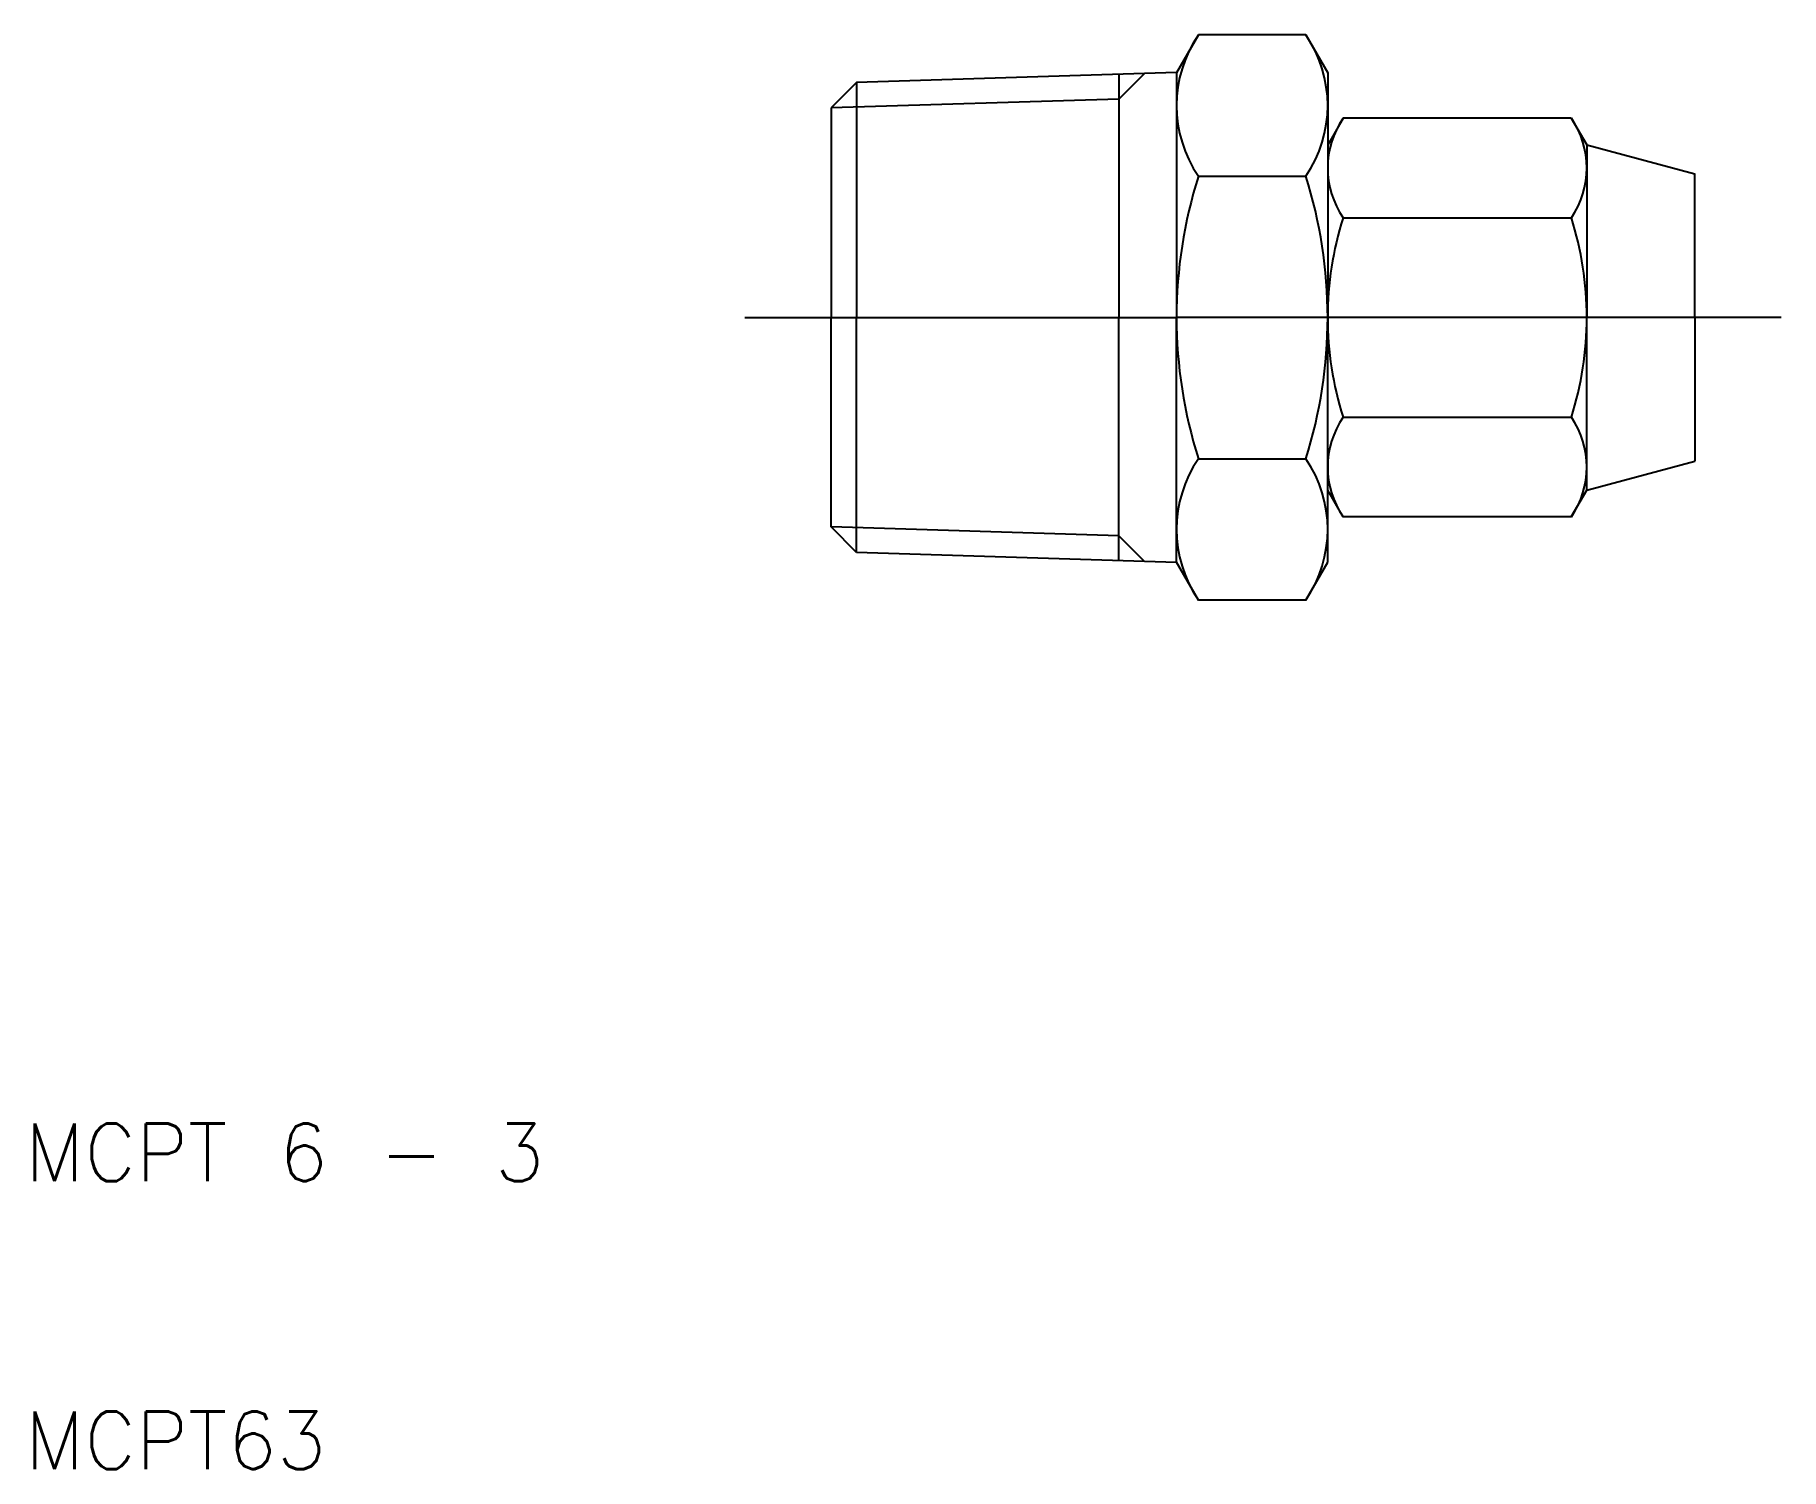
# Model space of a CAD drawing. Extents: x 10.3 to 71, y 10 to 59.8.
import ezdxf

# ---------------------------------------------------------------- set-up
doc = ezdxf.new("R2010")
doc.units = 0
doc.linetypes.add('CENTER', pattern=[50.8, 31.75, -6.35, 6.35, -6.35])
doc.layers.get('0').update_dxf_attribs({"linetype": 'CONTINUOUS'})
doc.layers.add('CENTER', color=1, linetype='CENTER')
doc.styles.get("Standard").update_dxf_attribs({"font": 'txt.shx'})

msp = doc.modelspace()

# ---------------------------------------------------------------- linework, layer by layer
for p, q in [((50.759, 59.815), (50, 58.5)), ((54.491, 59.815), (50.759, 59.815)), ((54.491, 59.815), (55.25, 58.5)), ((50, 58.508), (38.884, 58.16)), ((48, 58.445), (48, 50)), ((50, 58.5), (50, 50)), ((55.25, 58.5), (55.25, 50)), ((38.884, 58.16), (38, 57.277)), ((38.884, 58.16), (38.884, 50)), ((38, 57.277), (38, 50)), ((55.786, 56.928), (55.25, 56)), ((63.714, 56.928), (55.786, 56.928)), ((63.714, 56.928), (64.25, 56)), ((64.25, 56), (64.25, 50)), ((64.25, 56), (68, 54.995)), ((50.759, 54.907), (54.491, 54.907)), ((68, 50), (68, 54.995)), ((55.786, 53.464), (63.714, 53.464)), ((38, 42.723), (38, 50)), ((38.884, 41.84), (38.884, 50)), ((48, 41.555), (48, 50)), ((50, 41.5), (50, 50)), ((55.25, 41.5), (55.25, 50)), ((64.25, 44), (64.25, 50)), ((68, 50), (68, 45.005)), ((55.786, 46.536), (63.714, 46.536)), ((50.759, 45.093), (54.491, 45.093)), ((64.25, 44), (68, 45.005)), ((55.786, 43.072), (55.25, 44)), ((63.714, 43.072), (64.25, 44)), ((63.714, 43.072), (55.786, 43.072)), ((38.884, 41.84), (38, 42.723)), ((50, 41.492), (38.884, 41.84)), ((50.759, 40.185), (50, 41.5)), ((54.491, 40.185), (55.25, 41.5)), ((54.491, 40.185), (50.759, 40.185))]:
    msp.add_line(p, q)
at = {"color": 3}
for p, q in [((48.884, 58.473), (48, 57.589)), ((48, 57.589), (38, 57.277)), ((48, 42.411), (38, 42.723)), ((48.884, 41.527), (48, 42.411))]:
    msp.add_line(p, q, dxfattribs=at)
for centre, radius, start, end in [((54.345, 57.361), 4.345, 145.61575, 214.38425), ((50.905, 57.361), 4.345, 325.61575, 34.38425), ((58.317, 55.196), 3.067, 145.61575, 214.38425), ((61.183, 55.196), 3.067, 325.61575, 34.38425), ((66.241, 50), 16.241, 162.41205, 180), ((39.009, 50), 16.241, 0, 17.58795), ((66.714, 50), 11.464, 162.41205, 180), ((52.786, 50), 11.464, 0, 17.58795), ((66.241, 50), 16.241, 180, 197.58795), ((39.009, 50), 16.241, 342.41205, 0), ((66.714, 50), 11.464, 180, 197.58795), ((52.786, 50), 11.464, 342.41205, 0), ((58.317, 44.804), 3.067, 145.61575, 214.38425), ((61.183, 44.804), 3.067, 325.61575, 34.38425), ((54.345, 42.639), 4.345, 145.61575, 214.38425), ((50.905, 42.639), 4.345, 325.61575, 34.38425)]:
    msp.add_arc(centre, radius, start, end)
at = {"layer": 'CENTER'}
for p, q in [((35, 50), (50, 50)), ((55.25, 50), (50, 50)), ((71, 50), (55.25, 50))]:
    msp.add_line(p, q, dxfattribs=at)

# ---------------------------------------------------------------- texts
for s, p in [('MCPT 6 - 3', (10, 20)), ('MCPT63', (10, 10))]:
    msp.add_text(s, height=2).set_placement(p)

doc.saveas('drawing.dxf')
